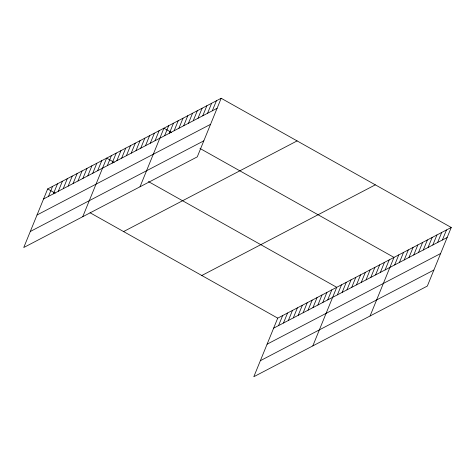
<?xml version="1.0" encoding="UTF-8"?>
<svg xmlns="http://www.w3.org/2000/svg" width="475" height="475" viewBox="0 0 475 475"><rect width="100%" height="100%" fill="white"/><g stroke="black" fill="none" stroke-linecap="round" stroke-linejoin="round"><path stroke-width="0.71" d="M221.184 98.278L47.66 188.937L23.75 247.523L197.273 156.863L221.184 98.278L451.25 227.477L427.34 286.063L253.816 376.723L277.727 318.137L451.25 227.477M48.48 196.401L52.577 186.366M53.396 193.83L57.493 183.795M58.318 191.259L62.409 181.23M63.234 188.694L67.325 178.659M68.151 186.123L72.242 176.088M73.067 183.552L77.158 173.523M77.983 180.987L82.074 170.953M82.899 178.416L86.99 168.388M87.816 175.851L91.907 165.817M92.732 173.28L96.823 163.246M97.648 170.709L101.739 160.681M82.745 216.701L106.655 158.11L114.249 162.373M107.332 165.65L111.429 155.616M112.106 163.157L116.203 153.122M116.88 160.663L120.971 150.628M121.653 158.169L125.744 148.141M126.421 155.675L130.518 145.647M131.195 153.182L135.286 143.153M135.969 150.688L140.06 140.659M140.737 148.2L144.833 138.166M145.51 145.706L149.601 135.672M150.284 143.213L154.375 133.178M155.052 140.719L159.149 130.684M140.012 186.782L163.917 128.191L171.511 132.454M164.599 135.731L168.69 125.697M169.367 133.238L173.464 123.209M174.141 130.744L178.238 120.715M178.915 128.25L183.006 118.222M183.683 125.762L187.779 115.728M188.456 123.268L192.553 113.234M193.23 120.775L197.321 110.74M197.998 118.281L202.095 108.247M202.772 115.787L206.868 105.753M207.545 113.293L211.636 103.259M212.313 110.8L216.41 100.771M278.552 325.601L282.643 315.566M283.468 323.03L287.559 312.995M288.384 320.459L292.475 310.43M293.301 317.894L297.392 307.859M298.217 315.323L302.314 305.294M303.133 312.758L307.23 302.723M308.049 310.187L312.146 300.152M312.966 307.616L317.062 297.587M317.882 305.051L321.979 295.017M322.798 302.48L326.895 292.446M327.714 299.909L331.811 289.881M312.817 345.901L336.728 287.31L148.414 181.563M337.404 294.85L341.495 284.816M342.178 292.357L346.269 282.322M346.946 289.863L351.043 279.834M351.72 287.369L355.811 277.341M356.493 284.875L360.584 274.847M361.261 282.382L365.358 272.353M366.035 279.894L370.126 269.859M370.809 277.4L374.9 267.366M375.577 274.906L379.673 264.872M380.35 272.413L384.447 262.378M385.124 269.919L389.215 259.884M370.078 315.982L393.989 257.391L199.981 148.443M394.666 264.931L398.762 254.903M399.439 262.438L403.53 252.409M404.207 259.944L408.304 249.915M408.981 257.45L413.078 247.422M413.755 254.962L417.846 244.928M418.522 252.468L422.619 242.434M423.296 249.975L427.393 239.94M428.07 247.481L432.161 237.447M432.838 244.987L436.935 234.953M437.612 242.493L441.708 232.459M442.385 240L446.476 229.971M43.563 198.966L217.087 108.306M37.026 214.991L210.55 124.331M30.287 231.503L203.811 140.843M123.583 231.568L297.107 140.909M201.804 275.5L375.327 184.84M273.636 328.166L447.153 237.506M267.092 344.191L440.616 253.531M260.359 360.703L433.877 270.043M47.66 188.937L55.254 193.2M90.048 212.741L277.727 318.137"/></g></svg>
